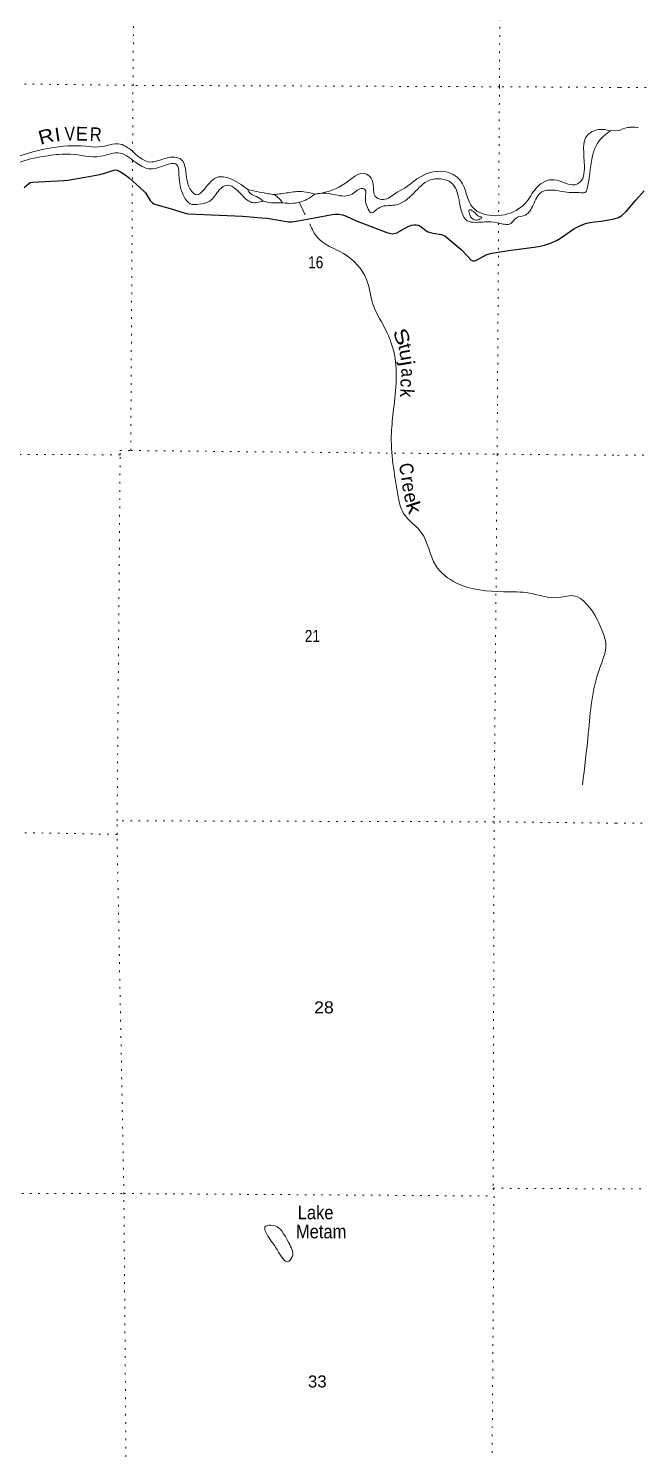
# Model space of a CAD drawing. Header units: feet. Extents: x -1048576 to 137166, y -268550 to 2097152.
# Drawn here: x -100816 to -91916, y 231376 to 252093 of the extents above; entities that cross this region are included whole.
import ezdxf
from ezdxf.enums import TextEntityAlignment as Align

# ---------------------------------------------------------------- set-up
doc = ezdxf.new("R2010")
doc.units = ezdxf.units.FT
doc.header["$LTSCALE"] = 80
doc.linetypes.add('DOTTED', pattern=[1.5, 0.3, -1.2])
for name, color, linetype, lineweight in [('29', 7, 'Continuous', 25), ('39', 7, 'Continuous', 13), ('7', 7, 'DOTTED', 13)]:
    doc.layers.add(name, color=color, linetype=linetype, lineweight=lineweight)
doc.layers.add('41', color=7, linetype='Continuous')

msp = doc.modelspace()

# ---------------------------------------------------------------- linework, layer by layer
at = {"layer": '29'}
for points in [[(-100879.02, 249770.58), (-100812, 249829.71), (-100788.4, 249842.81), (-100756.81, 249849.43), (-100300.51, 249874.88), (-100240.35, 249880.95), (-99986.07, 249920.37), (-99773, 249962.72), (-99684.47, 249985.42), (-99570.14, 250026.82), (-99547.17, 250028.68), (-99518.89, 250022.88), (-99457.78, 249991.34), (-99403.23, 249954.85), (-99345.42, 249912.49), (-99131.47, 249716.53), (-99108.87, 249693.68), (-99037.91, 249581.33), (-99007.73, 249550.12), (-98988.63, 249535.99), (-98925.55, 249514.3), (-98748.79, 249465.75), (-98529.33, 249398), (-98479.61, 249387.22), (-97691.97, 249352.25), (-97411.65, 249330.98), (-97332.79, 249322.36), (-97021.35, 249271.84), (-96978.13, 249270.33), (-96910.97, 249279.73), (-96643.32, 249327.9), (-96385.47, 249379.02), (-96345.23, 249382.23), (-96286.09, 249382.23), (-96235.99, 249373.82), (-96189.5, 249358.58), (-96047.73, 249292.97), (-95586.69, 249113.31), (-95548.86, 249104.29), (-95511.4, 249098.37), (-95479.81, 249100.92), (-95444.38, 249110.2), (-95328.62, 249174.54), (-95284.71, 249198.91), (-95229.52, 249220.59), (-95189.98, 249228.2), (-95160.53, 249228.47), (-95132.93, 249224.53), (-95117.46, 249216.55), (-95091.54, 249200.88), (-95000.1, 249129.12), (-94971.29, 249118.09), (-94914.43, 249106.75)], [(-92208.45, 249335.28), (-92163.08, 249363.34), (-92096.78, 249421.84), (-91956.27, 249588.33), (-91835.29, 249722.28)], [(-94914.43, 249106.75), (-94789.94, 249086.55), (-94768.74, 249077.69), (-94744.6, 249064.86), (-94506.42, 248869.91), (-94400.62, 248758.35), (-94361.19, 248718.92), (-94334.59, 248704.13), (-94310.94, 248700.19), (-94291.23, 248706.1), (-94141.41, 248790.87), (-94098.05, 248806.64), (-94056.65, 248816.49), (-93778.91, 248858.46), (-93441.63, 248899.28), (-93377.51, 248910.57), (-93289.85, 248932.78), (-93203.12, 248962.35), (-93114.83, 248997.99), (-93057.25, 249031.35), (-92911.67, 249137.22), (-92860.13, 249169.33), (-92773.39, 249214.67), (-92690.98, 249245.75), (-92627.52, 249261.98), (-92556.56, 249271.83), (-92461.94, 249279.72), (-92376.6, 249293.65), (-92274.68, 249317.17), (-92208.45, 249335.28)]]:
    msp.add_lwpolyline(points, dxfattribs=at)
at = {"layer": '39'}
msp.add_line((-92327.5, 250600.7), (-92206.76, 250602.97), dxfattribs=at)
for points in [[(-139726.18, 284721.75), (-139786.61, 284683.23), (-139865.18, 284636.58), (-139935.68, 284589.96), (-139981.99, 284555.51), (-140024.23, 284506.92), (-140030.24, 284490.75), (-140030.24, 284490.75), (-140086.75, 284492.64)], [(-106193.52, 249932.58), (-105916.32, 250018.01), (-105749.59, 250215.19), (-105560.23, 250485), (-105178.67, 250810.38), (-104976.29, 250880.04), (-104811.09, 250804.38), (-104618.4, 250587.11), (-104056.32, 250327.46), (-103945.07, 250355.16), (-103647.91, 250398.05), (-103391.75, 250334.04), (-103268.19, 250396.03), (-102863.62, 250503.02), (-102188.8, 250535.82), (-101836.41, 250341.95), (-101415.73, 250081.03), (-101150.73, 250152.38), (-100507.32, 250347.02), (-99979.98, 250374.54), (-99788.16, 250363.42), (-99476.87, 250404.21), (-99275.59, 250279.85), (-99031.95, 250143.15), (-98940.97, 250158.84), (-98714.43, 250214.23), (-98581.34, 250175.12), (-98525.5, 250047.5), (-98434.45, 249715.57), (-98364.04, 249664.67), (-98248.43, 249748.94), (-98043.44, 249925.7), (-97890.04, 249906.7), (-97618.26, 249745.59)], [(-97392.09, 249574.45), (-97560.75, 249555.31), (-97693.51, 249653.03), (-97795.96, 249754.62), (-97910.8, 249805.76), (-98032.38, 249735.67), (-98168.62, 249574.71), (-98328.45, 249527.05), (-98455.67, 249533.79), (-98545.98, 249637.34), (-98620.92, 249961.1), (-98656.45, 250108.82), (-98822.15, 250095.56), (-99064.81, 250046.32), (-99248.11, 250136.22), (-99479.62, 250274.87), (-99762.66, 250227.87), (-100204.84, 250258.51), (-100528.14, 250235.98), (-101183.85, 250009.06), (-101321.66, 249926.93), (-101493.1, 249970.28), (-101702.56, 250078.51), (-101933.73, 250277.79), (-102104.98, 250355.5), (-102191.68, 250382.24), (-102292.56, 250402.98), (-102561.82, 250293.25), (-102956.89, 250079.1), (-103365.44, 249982.24), (-103429.88, 250016.94), (-103437.42, 250113.99), (-103499.91, 250136.55), (-103687.85, 250119.36), (-103865.48, 250140.51), (-104022.58, 250220.17), (-104248.52, 250271.89), (-104701.94, 250458.21), (-104775.92, 250591.99), (-104896.47, 250707.83), (-105145.16, 250662.66), (-105394.58, 250488.16), (-105545.19, 250284.84), (-105679.75, 250061.22), (-105870.35, 249930.86), (-106005.86, 249899.25), (-106188.33, 249934.18)], [(-96639.03, 249673.7), (-96238.36, 249804.96), (-95883.97, 249968.81), (-95801.66, 249879.45), (-95740.47, 249624.47), (-95635.6, 249595.62), (-95457.31, 249691.68), (-95331.69, 249761.75), (-95149.15, 249896.19), (-94760.73, 250005.29), (-94513.03, 249872.61), (-94331.46, 249473.5), (-94055.36, 249362.9), (-93703.48, 249437.83), (-93549.26, 249564.34), (-93386.42, 249787.81), (-93149.55, 249885.58), (-92846.98, 249813.24), (-92792.33, 249833.16), (-92706.1, 250083.31), (-92650.99, 250545.83), (-92501.89, 250616), (-92327.5, 250600.7)], [(-92327.5, 250600.7), (-92510.27, 250425.84), (-92577.8, 250270.58), (-92659.32, 249779.91), (-92696.13, 249699.26), (-92782.99, 249697.7), (-92898.12, 249698.31), (-93166.56, 249734.09), (-93328.3, 249706.66), (-93454.61, 249515.33), (-93566.51, 249370.41), (-93702.09, 249326.67), (-93781.3, 249248.27), (-93977.18, 249257.39), (-94156.87, 249270.47), (-94415.31, 249288.01), (-94534.8, 249591.8), (-94648.54, 249840.99), (-94967.47, 249877.04), (-95194.74, 249690.29), (-95470.42, 249515.93), (-95715.1, 249466.7), (-95814.42, 249404.57), (-95872.57, 249479.66), (-95897.86, 249653.6), (-95907.45, 249744.6), (-95941.7, 249758.93), (-96091.63, 249676.86), (-96340.15, 249664.03), (-96481.41, 249687.01), (-96638.24, 249673.96)], [(-92206.76, 250602.97), (-92079.41, 250645.23), (-92029.55, 250651.74), (-91916.44, 250644.34)], [(-97392.99, 249574.63), (-97489.58, 249639.82), (-97592.26, 249698.97), (-97618.26, 249745.59)], [(-97617.6, 249744.41), (-97444.78, 249704.25), (-97313.62, 249681.33), (-97230.88, 249668.76)], [(-97230.88, 249668.76), (-97176.57, 249628.05), (-97108.87, 249548.73)], [(-97230.32, 249668.34), (-97026.72, 249695.97), (-96826.66, 249713.1), (-96707.6, 249692.26), (-96639.03, 249673.7)], [(-96855.81, 249557.64), (-96750.54, 249599.52), (-96639.03, 249673.7)], [(-97392.99, 249574.63), (-97269.92, 249549.73), (-97108.87, 249548.73)], [(-97108.87, 249548.73), (-96948.81, 249541.96), (-96855.81, 249557.64)], [(-96781.49, 249377.01), (-96798.05, 249411.82), (-96866.14, 249555.79)], [(-94291.11, 249389.43), (-94341.78, 249433.14), (-94384.12, 249447.51), (-94384.45, 249388.9), (-94330.36, 249309.79), (-94243.53, 249305.29), (-94204.97, 249337.42), (-94233.2, 249345.66), (-94291.11, 249389.43)], [(-92734.47, 241057.59), (-92649.45, 241810.98), (-92486.63, 242751.91), (-92393.76, 243105.1), (-92447.18, 243303.44), (-92715.42, 243735.34), (-92842.24, 243812.81), (-93078.69, 243789.82), (-93508.55, 243854.75), (-93884.13, 243874.93), (-94570.17, 244001.85), (-94875.74, 244260.14), (-95085.14, 244740.24), (-95344.14, 245018.49), (-95427.43, 245293.79), (-95521.37, 246191.62), (-95489.13, 246539.07), (-95488.43, 247383.85), (-95625.84, 247734.21), (-95795.57, 248082.73), (-95884.51, 248430.82), (-96221.73, 248808.51), (-96596.13, 249038.88), (-96713.21, 249240.01)], [(-97221.89, 234335.25), (-97352.08, 234531.98), (-97365.79, 234608.86), (-97278.78, 234636.69), (-97019.68, 234376.62), (-96968.31, 234172.23), (-97041.41, 234101.88), (-97125.84, 234175.08), (-97221.89, 234335.25)]]:
    msp.add_spline(points, degree=3, dxfattribs=at)
at = {"layer": '7'}
for p, q in [((-99324.19, 245934.93), (-99297.29, 250161.2)), ((-94035.92, 235173.24), (-92266.94, 235164.22))]:
    msp.add_line(p, q, dxfattribs=at)
for points in [[(-99296.44, 250293.64), (-99290.28, 251262.15), (-99244, 256635.79), (-99191.75, 261993.23)], [(-93877.83, 261936.73), (-93918.09, 256554.97), (-93945.85, 251241.87), (-93957.79, 249364.48)], [(-92200.63, 251230.58), (-93945.85, 251241.87), (-99290.28, 251262.15), (-104606.18, 251326.74), (-109750.66, 251341.92), (-115079.15, 251323.71), (-116324.25, 251329.38)], [(-61467.28, 251090.38), (-62193.7, 251089.06), (-67514.37, 251099.13), (-72830.03, 251117.09), (-78004.77, 251194.64), (-83367.37, 251215.75), (-88687.56, 251226.73), (-92200.63, 251230.58)], [(-93958.49, 249253.77), (-93979.93, 245882.31), (-94024.14, 240518.76), (-94035.92, 235173.24), (-94024.44, 235060), (-94063.7, 229858.11)], [(-115466.12, 245954.98), (-115179.95, 245952.38), (-109849.7, 245926.12), (-104720.48, 245890.81), (-104663.92, 245890.51), (-99478.03, 245873.09), (-99480.12, 245934.67), (-99320.14, 245934.9), (-93979.93, 245882.31), (-92222.77, 245864.9)], [(-99410.69, 229736.24), (-99382.2, 229817.62), (-99423.36, 235086.63), (-99523.21, 240335.74), (-99522.1, 240533.8), (-99478.03, 245873.09)], [(-92222.77, 245864.9), (-88733.23, 245879.32), (-83382.76, 245815.81), (-78034.3, 245784.61), (-72877.71, 245799.97), (-67547.51, 245771.92), (-62168.74, 245723.58), (-61482.01, 245735.49)], [(-92244.92, 240498.98), (-94024.14, 240518.76), (-99522.1, 240533.8)], [(-99523.21, 240335.74), (-104772.28, 240432.32), (-107186.87, 240473.01)], [(-61496.55, 240450.74), (-62197.68, 240456.65), (-67536.53, 240479.9), (-72899.13, 240490.91), (-78144.58, 240518.01), (-83422.35, 240514.84), (-88742.54, 240519.77), (-92244.92, 240498.98)], [(-92266.94, 235164.22), (-88747.81, 235170.31), (-83447.82, 235165.39), (-78105.42, 235144.29), (-72910.46, 235127.32), (-67628.66, 235084.04), (-62235.68, 235080.83), (-61511.28, 235097.29)], [(-105193.58, 235090.46), (-104753.75, 235088.65), (-99423.31, 235096.74), (-94024.44, 235060)]]:
    msp.add_lwpolyline(points, dxfattribs=at)

# ---------------------------------------------------------------- texts
at = {"layer": '41'}
for s, rotation, width, p in [('R', 15.009, 1.15, (-100532.96, 250423.62)), ('I', 8.561, 1.1, (-100376.49, 250446.12)), ('V', 2.27, 0.85, (-100207.29, 250457.44)), ('R', 356.991, 0.9, (-99838.87, 250448.02)), ('S', 292.043, 1.35, (-95461.47, 247559.93)), ('u', 279.806, 1.1, (-95395.35, 247315.01)), ('j', 279.445, 1.2, (-95382.54, 247194.01)), ('c', 266.187, 0.95, (-95389.76, 246926.78)), ('a', 271.96, 0.85, (-95376.54, 247069.54)), ('k', 266.187, 0.95, (-95394.69, 246779.04)), ('C', 278.353, 0.9, (-95398.7, 245651.77)), ('r', 279.343, 1.05, (-95373.76, 245499.78)), ('e', 279.343, 0.95, (-95358.54, 245385.05)), ('k', 287.509, 1.3, (-95288.89, 245074.33))]:
    msp.add_text(s, height=200, rotation=rotation, dxfattribs=dict(at, width=width)).set_placement(p, align=Align.CENTER)
for s, rotation, p in [('E', 359.033, (-100037.46, 250456.51)), ('t', 285.309, (-95417.69, 247428.44)), ('e', 281.799, (-95328.92, 245230.32))]:
    msp.add_text(s, height=200, rotation=rotation, dxfattribs=at).set_placement(p, align=Align.CENTER)
at = {"layer": '41', "width": 0.9}
for s, p in [('Lake', (-96888.04, 234720.51)), ('Metam', (-96914.08, 234442.67))]:
    msp.add_text(s, height=200, dxfattribs=at).set_placement(p)
at = {"layer": '7'}
for s, width, p in [('16', 0.85, (-96735.98, 248592.98)), ('21', 0.85, (-96784.48, 243141.56)), ('28', 1.1, (-96648.65, 237724.32)), ('33', 1.05, (-96739.38, 232267.78))]:
    msp.add_text(s, height=175, dxfattribs=dict(at, width=width)).set_placement(p)

doc.saveas('drawing.dxf')
